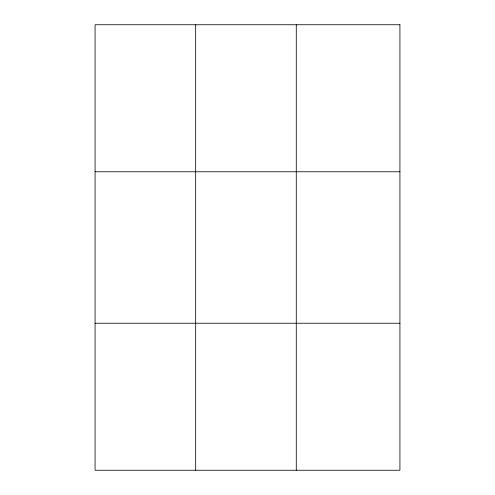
<?xml version="1.0" encoding="UTF-8"?>
<svg xmlns="http://www.w3.org/2000/svg" width="495" height="495" viewBox="0 0 495 495"><rect width="100%" height="100%" fill="white"/><g stroke="black" fill="none" stroke-linecap="round" stroke-linejoin="round"><path stroke-width="0.74" d="M195.674 470.25L195.674 24.75M296.276 470.25L296.276 24.75M95.077 171.765L399.923 171.765M95.077 323.235L399.923 323.235M399.923 24.75L399.923 470.25L95.077 470.25L95.077 24.75L399.923 24.75"/></g></svg>
